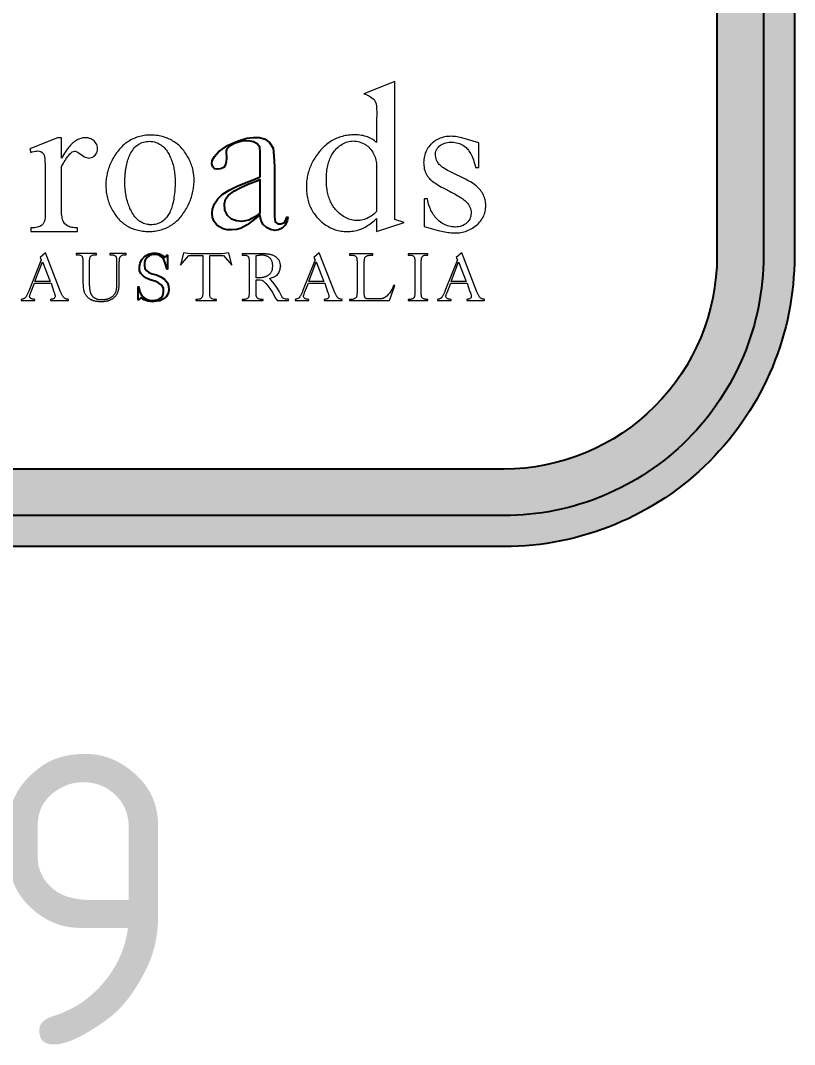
# Model space of a CAD drawing. Extents: x 141 to 267, y 171 to 241.
# Drawn here: x 220.87 to 247.52, y 170.67 to 205.91 of the extents above; entities that cross this region are included whole.
import ezdxf

# ---------------------------------------------------------------- set-up
doc = ezdxf.new("R2010")
doc.units = 0
for name, color, linetype in [('L25', 1, 'CONTINUOUS'), ('L35', 3, 'CONTINUOUS'), ('YELLOW', 50, 'CONTINUOUS')]:
    doc.layers.add(name, color=color, linetype=linetype)
doc.styles.add('ISO', font='iso3098b')

msp = doc.modelspace()

# ---------------------------------------------------------------- hatches: boundary and pattern name
at = {"layer": 'L25'}
h = msp.add_hatch(color=256, dxfattribs=at)
edge = h.paths.add_edge_path(flags=16)
edge.add_line((143.52, 197.808), (143.52, 231.142))
edge.add_arc((150.853, 231.142), 7.333, 90, 180, ccw=False)
edge.add_line((150.853, 238.475), (237.52, 238.475))
edge.add_arc((237.52, 231.142), 7.333, 0, 90, ccw=False)
edge.add_line((244.853, 231.142), (244.853, 197.808))
edge.add_arc((237.52, 197.808), 7.333, -90, 0, ccw=False)
edge.add_line((237.52, 190.475), (150.853, 190.475))
edge.add_arc((150.853, 197.808), 7.333, 180, 270, ccw=False)
edge = h.paths.add_edge_path()
edge.add_line((141.92, 197.808), (141.92, 231.142))
edge.add_arc((150.853, 231.142), 8.933, 90, 180, ccw=False)
edge.add_line((150.853, 240.075), (237.52, 240.075))
edge.add_arc((237.52, 231.142), 8.933, 0, 90, ccw=False)
edge.add_line((246.453, 231.142), (246.453, 197.808))
edge.add_arc((237.52, 197.808), 8.933, -90, 0, ccw=False)
edge.add_line((237.52, 188.875), (150.853, 188.875))
edge.add_arc((150.853, 197.808), 8.933, 180, 270, ccw=False)
at = {"layer": 'YELLOW'}
h = msp.add_hatch(color=256, dxfattribs=at)
edge = h.paths.add_edge_path()
edge.add_line((140.853, 197.808), (140.853, 231.142))
edge.add_arc((150.853, 231.142), 10, 90, 180, ccw=False)
edge.add_line((150.853, 241.142), (237.52, 241.142))
edge.add_arc((237.52, 231.142), 10, 0, 90, ccw=False)
edge.add_line((247.52, 231.142), (247.52, 197.808))
edge.add_arc((237.52, 197.808), 10, -90, 0, ccw=False)
edge.add_line((237.52, 187.808), (150.853, 187.808))
edge.add_arc((150.853, 197.808), 10, 180, 270, ccw=False)
edge = h.paths.add_edge_path(flags=16)
edge.add_line((141.92, 197.808), (141.92, 231.142))
edge.add_arc((150.853, 231.142), 8.933, 90, 180, ccw=False)
edge.add_line((150.853, 240.075), (237.52, 240.075))
edge.add_arc((237.52, 231.142), 8.933, 0, 90, ccw=False)
edge.add_line((246.453, 231.142), (246.453, 197.808))
edge.add_arc((237.52, 197.808), 8.933, -90, 0, ccw=False)
edge.add_line((237.52, 188.875), (150.853, 188.875))
edge.add_arc((150.853, 197.808), 8.933, 180, 270, ccw=False)

# ---------------------------------------------------------------- linework, layer by layer
at = {"layer": 'L25'}
for points in [[(141.92, 197.808), (141.92, 231.142, -0.414214), (150.853, 240.075), (237.52, 240.075, -0.414214), (246.453, 231.142), (246.453, 197.808, -0.414214), (237.52, 188.875), (150.853, 188.875, -0.414214)], [(143.52, 197.808), (143.52, 231.142, -0.414214), (150.853, 238.475), (237.52, 238.475, -0.414214), (244.853, 231.142), (244.853, 197.808, -0.414214), (237.52, 190.475), (150.853, 190.475, -0.414214)]]:
    msp.add_lwpolyline(points, format="xyb", close=True, dxfattribs=at)
at = {"layer": 'L25', "lineweight": 0}
for points in [[(232.698, 203.388, -0.102516), (233.052, 203.185), (233.078, 203.148), (233.1, 203.099), (233.118, 203.04), (233.122, 203.019), (233.125, 202.992), (233.129, 202.961), (233.131, 202.925), (233.134, 202.884), (233.136, 202.838), (233.139, 202.787), (233.14, 202.731), (233.142, 202.67), (233.134, 202.516), (233.135, 202.445), (233.135, 202.37), (233.135, 202.29), (233.135, 201.711), (233.129, 201.717), (233.089, 201.75), (233.047, 201.781), (233.004, 201.81), (232.96, 201.836), (232.915, 201.86), (232.867, 201.882), (232.819, 201.902), (232.769, 201.919), (232.718, 201.934), (232.666, 201.946), (232.612, 201.956), (232.556, 201.965), (232.5, 201.97), (232.442, 201.974), (232.382, 201.975), (232.33, 201.974), (232.275, 201.972), (232.22, 201.968), (232.166, 201.962), (232.113, 201.955), (232.061, 201.946), (232.009, 201.935), (231.958, 201.923), (231.908, 201.909), (231.86, 201.893), (231.811, 201.876), (231.764, 201.857), (231.717, 201.836), (231.671, 201.814), (231.626, 201.79), (231.581, 201.764), (231.538, 201.737), (231.495, 201.708), (231.453, 201.678), (231.412, 201.645), (231.372, 201.612), (231.332, 201.576), (231.293, 201.538), (231.255, 201.5), (231.218, 201.459), (231.182, 201.417), (231.162, 201.393), (231.128, 201.35), (231.095, 201.307), (231.064, 201.264), (231.035, 201.22), (231.006, 201.176), (230.979, 201.132), (230.953, 201.088), (230.929, 201.043), (230.906, 200.998), (230.884, 200.952), (230.864, 200.907), (230.844, 200.86), (230.826, 200.814), (230.81, 200.767), (230.795, 200.72), (230.781, 200.673), (230.768, 200.625), (230.757, 200.577), (230.747, 200.528), (230.739, 200.48), (230.732, 200.431), (230.725, 200.382), (230.721, 200.332), (230.718, 200.282), (230.716, 200.232), (230.715, 200.181), (230.716, 200.127), (230.718, 200.072), (230.722, 200.018), (230.727, 199.964), (230.733, 199.912), (230.741, 199.86), (230.75, 199.81), (230.762, 199.76), (230.774, 199.711), (230.788, 199.663), (230.803, 199.615), (230.82, 199.569), (230.839, 199.523), (230.858, 199.479), (230.88, 199.435), (230.902, 199.392), (230.926, 199.35), (230.952, 199.308), (230.979, 199.268), (231.008, 199.229), (231.038, 199.19), (231.069, 199.152), (231.102, 199.115), (231.136, 199.079), (231.168, 199.047), (231.21, 199.008), (231.252, 198.971), (231.295, 198.936), (231.338, 198.903), (231.382, 198.872), (231.427, 198.843), (231.472, 198.817), (231.518, 198.791), (231.565, 198.768), (231.612, 198.747), (231.66, 198.729), (231.709, 198.711), (231.758, 198.696), (231.809, 198.684), (231.859, 198.673), (231.911, 198.664), (231.963, 198.656), (232.015, 198.651), (232.069, 198.649), (232.123, 198.648), (232.161, 198.648), (232.218, 198.651), (232.273, 198.656), (232.329, 198.663), (232.383, 198.672), (232.436, 198.684), (232.489, 198.698), (232.541, 198.714), (232.592, 198.733), (232.642, 198.754), (232.651, 198.757), (232.694, 198.777), (232.737, 198.799), (232.78, 198.823), (232.824, 198.85), (232.868, 198.879), (232.912, 198.909), (232.956, 198.942), (233.001, 198.977), (233.045, 199.015), (233.09, 199.054), (233.135, 199.096), (233.135, 198.648), (234.085, 198.954), (233.756, 199.066), (233.756, 203.808)], [(233.759, 196.793), (233.714, 196.793, -0.210234), (233.358, 196.345), (233.346, 196.343), (233.327, 196.34), (233.306, 196.337), (233.283, 196.335), (233.259, 196.333), (233.233, 196.331), (233.205, 196.33), (233.176, 196.329), (233.145, 196.328), (233.113, 196.328), (232.984, 196.328), (232.956, 196.328), (232.921, 196.329), (232.89, 196.329), (232.863, 196.33), (232.839, 196.332), (232.818, 196.333), (232.802, 196.335), (232.789, 196.338), (232.779, 196.34), (232.763, 196.348), (232.745, 196.361), (232.731, 196.377), (232.728, 196.383), (232.723, 196.397), (232.718, 196.414), (232.715, 196.434), (232.712, 196.458), (232.711, 196.484), (232.71, 196.513), (232.71, 197.569), (232.71, 197.59), (232.711, 197.62), (232.712, 197.648), (232.714, 197.672), (232.716, 197.694), (232.719, 197.712), (232.723, 197.728), (232.727, 197.741), (232.731, 197.751), (232.737, 197.761), (232.75, 197.776), (232.767, 197.79), (232.786, 197.803), (232.81, 197.814), (232.817, 197.818), (232.833, 197.823), (232.851, 197.827), (232.871, 197.831), (232.894, 197.834), (232.919, 197.836), (232.946, 197.838), (232.975, 197.838), (233.007, 197.838), (233.007, 197.882), (232.204, 197.882), (232.204, 197.838), (232.271, 197.838), (232.279, 197.838), (232.305, 197.837), (232.329, 197.833), (232.352, 197.828), (232.372, 197.82), (232.391, 197.811), (232.408, 197.799), (232.422, 197.786), (232.424, 197.784), (232.432, 197.774), (232.438, 197.761), (232.444, 197.745), (232.448, 197.727), (232.452, 197.706), (232.455, 197.683), (232.457, 197.657), (232.459, 197.628), (232.459, 197.597), (232.459, 196.556), (232.459, 196.541), (232.458, 196.511), (232.457, 196.484), (232.454, 196.46), (232.451, 196.438), (232.448, 196.419), (232.443, 196.403), (232.438, 196.39), (232.432, 196.38), (232.43, 196.377), (232.417, 196.362), (232.401, 196.349), (232.385, 196.338), (232.366, 196.329), (232.345, 196.322), (232.322, 196.317), (232.297, 196.314), (232.271, 196.313), (232.204, 196.313), (232.204, 196.269), (233.577, 196.269)]]:
    msp.add_lwpolyline(points, format="xyb", close=True, dxfattribs=at)
for points in [[(224.715, 201.82), (224.672, 201.798), (224.629, 201.773), (224.587, 201.748), (224.545, 201.72), (224.505, 201.691), (224.465, 201.66), (224.427, 201.627), (224.389, 201.593), (224.352, 201.556), (224.316, 201.519), (224.28, 201.479), (224.246, 201.438), (224.213, 201.395), (224.18, 201.35), (224.148, 201.304), (224.117, 201.256), (224.114, 201.251), (224.085, 201.203), (224.057, 201.156), (224.032, 201.108), (224.007, 201.06), (223.984, 201.012), (223.962, 200.963), (223.942, 200.915), (223.923, 200.866), (223.906, 200.817), (223.89, 200.768), (223.876, 200.719), (223.863, 200.67), (223.852, 200.62), (223.842, 200.571), (223.833, 200.521), (223.826, 200.471), (223.821, 200.421), (223.82, 200.417), (223.816, 200.364), (223.813, 200.311), (223.812, 200.258), (223.812, 200.206), (223.814, 200.154), (223.818, 200.103), (223.822, 200.052), (223.828, 200), (223.836, 199.95), (223.845, 199.9), (223.856, 199.85), (223.868, 199.801), (223.881, 199.751), (223.896, 199.702), (223.913, 199.654), (223.931, 199.606), (223.95, 199.558), (223.972, 199.511), (223.994, 199.464), (224.018, 199.417), (224.044, 199.37), (224.07, 199.324), (224.093, 199.288), (224.123, 199.243), (224.153, 199.2), (224.184, 199.159), (224.217, 199.119), (224.25, 199.081), (224.285, 199.044), (224.321, 199.009), (224.357, 198.976), (224.395, 198.944), (224.434, 198.914), (224.473, 198.886), (224.514, 198.859), (224.556, 198.833), (224.599, 198.81), (224.642, 198.788), (224.687, 198.767), (224.733, 198.748), (224.78, 198.731), (224.828, 198.715), (224.877, 198.701), (224.927, 198.689), (224.978, 198.678), (225.03, 198.669), (225.083, 198.661), (225.138, 198.655), (225.19, 198.651), (225.243, 198.648), (225.296, 198.648), (225.349, 198.649), (225.401, 198.651), (225.453, 198.656), (225.504, 198.662), (225.555, 198.67), (225.606, 198.68), (225.655, 198.692), (225.705, 198.705), (225.754, 198.72), (225.802, 198.737), (225.851, 198.756), (225.898, 198.776), (225.945, 198.798), (225.975, 198.813), (226.018, 198.838), (226.061, 198.863), (226.102, 198.89), (226.143, 198.919), (226.183, 198.95), (226.222, 198.982), (226.26, 199.016), (226.297, 199.051), (226.333, 199.088), (226.368, 199.127), (226.402, 199.167), (226.435, 199.209), (226.467, 199.253), (226.499, 199.298), (226.529, 199.345), (226.559, 199.393), (226.583, 199.436), (226.61, 199.484), (226.635, 199.533), (226.659, 199.582), (226.682, 199.631), (226.703, 199.68), (226.722, 199.729), (226.741, 199.778), (226.757, 199.827), (226.773, 199.876), (226.787, 199.926), (226.799, 199.975), (226.81, 200.024), (226.82, 200.074), (226.828, 200.123), (226.835, 200.173), (226.841, 200.223), (226.841, 200.229), (226.846, 200.283), (226.848, 200.336), (226.849, 200.389), (226.848, 200.441), (226.847, 200.493), (226.843, 200.545), (226.838, 200.596), (226.831, 200.647), (226.823, 200.697), (226.814, 200.747), (226.802, 200.797), (226.79, 200.845), (226.775, 200.894), (226.759, 200.942), (226.742, 200.99), (226.723, 201.038), (226.702, 201.085), (226.68, 201.131), (226.657, 201.178), (226.632, 201.223), (226.605, 201.269), (226.577, 201.314), (226.555, 201.346), (226.524, 201.389), (226.493, 201.431), (226.46, 201.471), (226.426, 201.51), (226.392, 201.546), (226.356, 201.582), (226.32, 201.616), (226.282, 201.648), (226.243, 201.679), (226.204, 201.708), (226.163, 201.736), (226.122, 201.762), (226.079, 201.786), (226.035, 201.809), (225.991, 201.831), (225.945, 201.851), (225.899, 201.869), (225.851, 201.886), (225.802, 201.901), (225.753, 201.915), (225.703, 201.927), (225.651, 201.938), (225.598, 201.947), (225.545, 201.954), (225.49, 201.961), (225.445, 201.964), (225.393, 201.967), (225.341, 201.967), (225.289, 201.966), (225.238, 201.963), (225.187, 201.958), (225.136, 201.951), (225.085, 201.942), (225.035, 201.932), (224.984, 201.919), (224.934, 201.905), (224.884, 201.889), (224.834, 201.871), (224.785, 201.851), (224.735, 201.83)], [(235.853, 198.802), (235.832, 198.802), (235.778, 198.805), (235.726, 198.811), (235.674, 198.82), (235.623, 198.832), (235.573, 198.848), (235.524, 198.866), (235.476, 198.888), (235.428, 198.913), (235.382, 198.941), (235.336, 198.973), (235.291, 199.007), (235.247, 199.045), (235.24, 199.051), (235.206, 199.084), (235.173, 199.12), (235.141, 199.157), (235.111, 199.197), (235.083, 199.238), (235.056, 199.282), (235.03, 199.328), (235.006, 199.375), (234.984, 199.425), (234.963, 199.477), (234.943, 199.531), (234.925, 199.587), (234.909, 199.645), (234.894, 199.705), (234.881, 199.767), (234.768, 199.767), (234.768, 198.817), (235.257, 198.684), (235.316, 198.67), (235.374, 198.656), (235.431, 198.644), (235.486, 198.634), (235.541, 198.625), (235.595, 198.617), (235.647, 198.611), (235.698, 198.606), (235.749, 198.602), (235.798, 198.601), (235.846, 198.6), (235.876, 198.6), (235.93, 198.603), (235.984, 198.608), (236.037, 198.616), (236.089, 198.626), (236.14, 198.638), (236.191, 198.653), (236.241, 198.671), (236.29, 198.691), (236.339, 198.713), (236.387, 198.739), (236.434, 198.766), (236.48, 198.796), (236.526, 198.828), (236.571, 198.863), (236.603, 198.891), (236.643, 198.927), (236.68, 198.966), (236.714, 199.007), (236.745, 199.048), (236.773, 199.092), (236.798, 199.137), (236.82, 199.183), (236.839, 199.231), (236.856, 199.281), (236.869, 199.332), (236.879, 199.384), (236.887, 199.439), (236.891, 199.494), (236.893, 199.551), (236.892, 199.593), (236.888, 199.641), (236.882, 199.688), (236.873, 199.733), (236.861, 199.778), (236.847, 199.822), (236.83, 199.865), (236.81, 199.908), (236.788, 199.949), (236.763, 199.99), (236.736, 200.03), (236.706, 200.069), (236.673, 200.107), (236.637, 200.145), (236.599, 200.182), (236.558, 200.217), (236.515, 200.252), (236.469, 200.287), (236.42, 200.32), (236.368, 200.352), (236.314, 200.384), (236.257, 200.415), (236.198, 200.445), (235.698, 200.688), (235.655, 200.709), (235.593, 200.741), (235.536, 200.773), (235.484, 200.805), (235.436, 200.836), (235.393, 200.867), (235.354, 200.897), (235.321, 200.927), (235.292, 200.956), (235.267, 200.986), (235.251, 201.008), (235.222, 201.053), (235.199, 201.1), (235.181, 201.15), (235.168, 201.202), (235.16, 201.257), (235.158, 201.315), (235.158, 201.32), (235.163, 201.37), (235.175, 201.418), (235.196, 201.464), (235.224, 201.509), (235.261, 201.553), (235.305, 201.595), (235.333, 201.617), (235.375, 201.645), (235.42, 201.668), (235.468, 201.688), (235.519, 201.703), (235.574, 201.713), (235.631, 201.72), (235.692, 201.722), (235.718, 201.722), (235.777, 201.718), (235.833, 201.712), (235.887, 201.702), (235.94, 201.689), (235.99, 201.673), (236.039, 201.653), (236.085, 201.629), (236.129, 201.603), (236.172, 201.573), (236.212, 201.54), (236.216, 201.536), (236.244, 201.509), (236.271, 201.478), (236.298, 201.444), (236.324, 201.406), (236.349, 201.365), (236.374, 201.322), (236.397, 201.275), (236.421, 201.224), (236.443, 201.171), (236.465, 201.114), (236.485, 201.054), (236.505, 200.991), (236.525, 200.925), (236.544, 200.856), (236.657, 200.856), (236.657, 201.705), (236.073, 201.868), (236.013, 201.883), (235.957, 201.895), (235.902, 201.905), (235.849, 201.914), (235.799, 201.919), (235.751, 201.923), (235.705, 201.924), (235.647, 201.923), (235.589, 201.918), (235.533, 201.912), (235.478, 201.903), (235.425, 201.891), (235.374, 201.876), (235.324, 201.859), (235.276, 201.839), (235.23, 201.816), (235.185, 201.791), (235.141, 201.763), (235.1, 201.732), (235.06, 201.699), (235.021, 201.664), (235.005, 201.648), (234.968, 201.608), (234.934, 201.566), (234.903, 201.523), (234.875, 201.479), (234.849, 201.433), (234.827, 201.386), (234.808, 201.337), (234.791, 201.288), (234.778, 201.236), (234.768, 201.184), (234.76, 201.129), (234.756, 201.073), (234.754, 201.017), (234.755, 200.973), (234.759, 200.914), (234.766, 200.858), (234.777, 200.804), (234.791, 200.752), (234.807, 200.701), (234.828, 200.654), (234.851, 200.608), (234.878, 200.565), (234.908, 200.524), (234.919, 200.51), (234.943, 200.482), (234.971, 200.454), (235.002, 200.425), (235.036, 200.396), (235.074, 200.366), (235.115, 200.336), (235.159, 200.306), (235.206, 200.275), (235.257, 200.243), (235.31, 200.211), (235.368, 200.179), (235.428, 200.146), (235.492, 200.112), (235.558, 200.079), (235.573, 200.071), (235.64, 200.037), (235.705, 200.004), (235.766, 199.972), (235.823, 199.94), (235.878, 199.91), (235.929, 199.88), (235.977, 199.85), (236.022, 199.822), (236.063, 199.795), (236.102, 199.769), (236.137, 199.743), (236.168, 199.718), (236.197, 199.694), (236.222, 199.671), (236.231, 199.662), (236.268, 199.621), (236.299, 199.579), (236.326, 199.534), (236.348, 199.486), (236.364, 199.436), (236.377, 199.385), (236.384, 199.331), (236.387, 199.274), (236.383, 199.221), (236.374, 199.168), (236.36, 199.118), (236.339, 199.071), (236.311, 199.025), (236.278, 198.983), (236.239, 198.942), (236.207, 198.914), (236.164, 198.884), (236.119, 198.859), (236.072, 198.838), (236.021, 198.823), (235.968, 198.811), (235.911, 198.804)], [(221.195, 201.492), (221.229, 201.369), (221.276, 201.385), (221.327, 201.401), (221.377, 201.412), (221.424, 201.418), (221.469, 201.42), (221.481, 201.42), (221.532, 201.413), (221.578, 201.398), (221.619, 201.372), (221.635, 201.358), (221.663, 201.322), (221.685, 201.276), (221.701, 201.222), (221.704, 201.206), (221.707, 201.182), (221.709, 201.153), (221.712, 201.118), (221.714, 201.078), (221.716, 201.033), (221.717, 200.983), (221.719, 200.927), (221.72, 200.866), (221.721, 200.8), (221.721, 200.727), (221.722, 200.65), (221.722, 200.568), (221.722, 199.353), (221.722, 199.308), (221.721, 199.235), (221.719, 199.172), (221.717, 199.119), (221.714, 199.076), (221.709, 199.043), (221.705, 199.021), (221.699, 199.002), (221.679, 198.953), (221.653, 198.91), (221.622, 198.875), (221.585, 198.846), (221.574, 198.839), (221.538, 198.821), (221.498, 198.806), (221.454, 198.793), (221.404, 198.783), (221.35, 198.776), (221.292, 198.772), (221.229, 198.771), (221.229, 198.648), (222.834, 198.648), (222.834, 198.771), (222.795, 198.771), (222.736, 198.775), (222.681, 198.781), (222.631, 198.789), (222.586, 198.801), (222.545, 198.815), (222.509, 198.832), (222.486, 198.845), (222.442, 198.876), (222.405, 198.91), (222.375, 198.946), (222.351, 198.986), (222.337, 199.02), (222.323, 199.06), (222.312, 199.103), (222.303, 199.15), (222.296, 199.202), (222.29, 199.257), (222.287, 199.317), (222.286, 199.38), (222.286, 200.883), (222.29, 200.89), (222.319, 200.946), (222.349, 200.999), (222.378, 201.05), (222.407, 201.097), (222.435, 201.141), (222.464, 201.182), (222.492, 201.221), (222.521, 201.256), (222.549, 201.289), (222.577, 201.318), (222.604, 201.345), (222.609, 201.349), (222.654, 201.385), (222.697, 201.406), (222.738, 201.414), (222.74, 201.414), (222.772, 201.408), (222.81, 201.394), (222.854, 201.371), (222.904, 201.338), (222.96, 201.297), (223.007, 201.261), (223.055, 201.231), (223.1, 201.208), (223.144, 201.191), (223.186, 201.181), (223.227, 201.177), (223.268, 201.18), (223.315, 201.19), (223.359, 201.209), (223.401, 201.235), (223.439, 201.27), (223.44, 201.27), (223.472, 201.309), (223.497, 201.351), (223.514, 201.396), (223.525, 201.444), (223.528, 201.496), (223.528, 201.501), (223.524, 201.549), (223.514, 201.596), (223.496, 201.64), (223.472, 201.683), (223.442, 201.724), (223.405, 201.763), (223.375, 201.788), (223.335, 201.815), (223.292, 201.837), (223.247, 201.854), (223.199, 201.866), (223.148, 201.873), (223.094, 201.876), (223.094, 201.876), (223.058, 201.874), (223.022, 201.87), (222.986, 201.864), (222.95, 201.854), (222.915, 201.842), (222.879, 201.828), (222.844, 201.81), (222.808, 201.79), (222.773, 201.768), (222.738, 201.742), (222.703, 201.714), (222.667, 201.684), (222.632, 201.65), (222.597, 201.614), (222.562, 201.576), (222.528, 201.534), (222.493, 201.49), (222.458, 201.444), (222.424, 201.394), (222.389, 201.342), (222.355, 201.288), (222.321, 201.23), (222.286, 201.17), (222.286, 201.876), (222.143, 201.876)], [(225.307, 198.883), (225.294, 198.885), (225.247, 198.891), (225.201, 198.901), (225.156, 198.913), (225.112, 198.929), (225.07, 198.947), (225.029, 198.968), (224.99, 198.992), (224.952, 199.019), (224.915, 199.049), (224.879, 199.082), (224.845, 199.117), (224.812, 199.155), (224.781, 199.196), (224.75, 199.24), (224.721, 199.287), (224.694, 199.337), (224.667, 199.39), (224.642, 199.445), (224.633, 199.466), (224.615, 199.511), (224.598, 199.557), (224.582, 199.602), (224.567, 199.649), (224.553, 199.697), (224.54, 199.744), (224.528, 199.793), (224.517, 199.842), (224.508, 199.891), (224.499, 199.941), (224.491, 199.992), (224.485, 200.043), (224.479, 200.095), (224.475, 200.148), (224.471, 200.201), (224.469, 200.254), (224.468, 200.309), (224.467, 200.364), (224.468, 200.419), (224.47, 200.475), (224.473, 200.532), (224.477, 200.589), (224.482, 200.647), (224.485, 200.679), (224.492, 200.74), (224.5, 200.798), (224.509, 200.855), (224.52, 200.911), (224.531, 200.964), (224.543, 201.016), (224.557, 201.066), (224.571, 201.114), (224.587, 201.161), (224.604, 201.205), (224.621, 201.248), (224.64, 201.289), (224.66, 201.328), (224.674, 201.353), (224.704, 201.404), (224.736, 201.451), (224.769, 201.495), (224.803, 201.534), (224.838, 201.571), (224.875, 201.603), (224.913, 201.632), (224.952, 201.657), (224.992, 201.678), (225.01, 201.686), (225.062, 201.707), (225.113, 201.723), (225.164, 201.736), (225.214, 201.746), (225.264, 201.751), (225.314, 201.752), (225.363, 201.749), (225.382, 201.747), (225.433, 201.74), (225.482, 201.729), (225.53, 201.715), (225.576, 201.699), (225.62, 201.679), (225.663, 201.656), (225.704, 201.63), (225.744, 201.601), (225.782, 201.569), (225.819, 201.534), (225.854, 201.496), (225.887, 201.455), (225.919, 201.41), (225.949, 201.363), (225.966, 201.335), (225.988, 201.295), (226.009, 201.255), (226.028, 201.214), (226.047, 201.172), (226.065, 201.129), (226.081, 201.085), (226.097, 201.041), (226.111, 200.995), (226.124, 200.948), (226.136, 200.901), (226.148, 200.853), (226.158, 200.804), (226.166, 200.754), (226.174, 200.703), (226.181, 200.651), (226.186, 200.598), (226.191, 200.544), (226.194, 200.49), (226.196, 200.434), (226.198, 200.378), (226.198, 200.32), (226.197, 200.262), (226.195, 200.203), (226.192, 200.143), (226.188, 200.082), (226.182, 200.02), (226.175, 199.955), (226.167, 199.889), (226.158, 199.824), (226.148, 199.762), (226.137, 199.702), (226.125, 199.644), (226.112, 199.589), (226.098, 199.536), (226.083, 199.485), (226.067, 199.437), (226.05, 199.39), (226.032, 199.347), (226.013, 199.305), (225.993, 199.266), (225.972, 199.229), (225.95, 199.194), (225.927, 199.162), (225.903, 199.131), (225.878, 199.104), (225.86, 199.085), (225.82, 199.048), (225.78, 199.015), (225.737, 198.986), (225.694, 198.959), (225.65, 198.937), (225.604, 198.919), (225.558, 198.903), (225.51, 198.892), (225.461, 198.885), (225.411, 198.88), (225.36, 198.88)], [(232.648, 201.693), (232.702, 201.667), (232.747, 201.641), (232.79, 201.612), (232.83, 201.579), (232.869, 201.545), (232.905, 201.507), (232.939, 201.466), (232.97, 201.423), (233, 201.376), (233.019, 201.341), (233.042, 201.296), (233.062, 201.25), (233.08, 201.203), (233.096, 201.155), (233.109, 201.106), (233.12, 201.055), (233.129, 201.004), (233.135, 200.951), (233.135, 199.336), (233.131, 199.332), (233.085, 199.29), (233.04, 199.25), (232.994, 199.214), (232.947, 199.181), (232.901, 199.151), (232.854, 199.125), (232.808, 199.101), (232.76, 199.081), (232.713, 199.063), (232.665, 199.049), (232.617, 199.038), (232.569, 199.031), (232.521, 199.026), (232.473, 199.024), (232.468, 199.024), (232.418, 199.026), (232.369, 199.03), (232.319, 199.038), (232.271, 199.048), (232.223, 199.061), (232.176, 199.077), (232.129, 199.096), (232.083, 199.118), (232.038, 199.142), (231.993, 199.17), (231.948, 199.2), (231.904, 199.233), (231.861, 199.269), (231.819, 199.308), (231.777, 199.349), (231.735, 199.394), (231.722, 199.409), (231.694, 199.443), (231.667, 199.477), (231.641, 199.514), (231.617, 199.552), (231.594, 199.591), (231.572, 199.631), (231.551, 199.673), (231.533, 199.716), (231.515, 199.76), (231.498, 199.805), (231.483, 199.852), (231.469, 199.9), (231.457, 199.949), (231.446, 200), (231.436, 200.052), (231.427, 200.105), (231.42, 200.16), (231.414, 200.216), (231.41, 200.273), (231.406, 200.331), (231.405, 200.391), (231.404, 200.452), (231.404, 200.467), (231.405, 200.528), (231.407, 200.587), (231.411, 200.645), (231.416, 200.701), (231.423, 200.757), (231.431, 200.811), (231.44, 200.863), (231.451, 200.914), (231.463, 200.964), (231.477, 201.013), (231.491, 201.06), (231.508, 201.106), (231.525, 201.15), (231.544, 201.194), (231.565, 201.236), (231.586, 201.276), (231.61, 201.316), (231.634, 201.354), (231.66, 201.39), (231.687, 201.426), (231.716, 201.46), (231.746, 201.492), (231.77, 201.516), (231.813, 201.556), (231.856, 201.592), (231.9, 201.624), (231.945, 201.653), (231.991, 201.679), (232.038, 201.701), (232.085, 201.72), (232.134, 201.735), (232.183, 201.747), (232.234, 201.756), (232.285, 201.761), (232.337, 201.763), (232.385, 201.761), (232.437, 201.755), (232.489, 201.746), (232.542, 201.732), (232.595, 201.714)], [(221.545, 197.753), (221.588, 197.676), (221.157, 196.592), (221.149, 196.574), (221.138, 196.548), (221.127, 196.523), (221.117, 196.5), (221.106, 196.479), (221.095, 196.459), (221.085, 196.44), (221.075, 196.423), (221.065, 196.407), (221.055, 196.393), (221.045, 196.381), (221.036, 196.369), (221.026, 196.36), (221.02, 196.354), (221.008, 196.346), (220.993, 196.339), (220.974, 196.332), (220.952, 196.325), (220.928, 196.319), (220.899, 196.313), (220.899, 196.269), (221.37, 196.269), (221.37, 196.313), (221.357, 196.314), (221.329, 196.317), (221.304, 196.321), (221.282, 196.325), (221.263, 196.33), (221.247, 196.336), (221.234, 196.343), (221.223, 196.35), (221.212, 196.361), (221.199, 196.377), (221.191, 196.395), (221.188, 196.414), (221.189, 196.427), (221.192, 196.443), (221.196, 196.462), (221.201, 196.482), (221.208, 196.504), (221.217, 196.528), (221.228, 196.555), (221.356, 196.873), (221.925, 196.873), (222.019, 196.577), (222.02, 196.574), (222.031, 196.547), (222.04, 196.523), (222.048, 196.5), (222.054, 196.478), (222.059, 196.459), (222.062, 196.441), (222.065, 196.426), (222.065, 196.412), (222.064, 196.397), (222.058, 196.378), (222.048, 196.361), (222.033, 196.345), (222.028, 196.342), (222.015, 196.334), (221.999, 196.328), (221.98, 196.322), (221.958, 196.318), (221.934, 196.315), (221.906, 196.313), (221.906, 196.269), (222.523, 196.269), (222.523, 196.313), (222.502, 196.315), (222.48, 196.318), (222.459, 196.323), (222.439, 196.329), (222.421, 196.337), (222.404, 196.346), (222.388, 196.356), (222.374, 196.368), (222.37, 196.372), (222.36, 196.382), (222.35, 196.394), (222.34, 196.408), (222.33, 196.423), (222.32, 196.44), (222.309, 196.458), (222.299, 196.479), (222.288, 196.501), (222.277, 196.525), (222.266, 196.55), (222.254, 196.577), (221.732, 197.919)], [(223.67, 196.294), (223.648, 196.295), (223.627, 196.296), (223.606, 196.298), (223.585, 196.3), (223.566, 196.303), (223.547, 196.308), (223.528, 196.312), (223.511, 196.318), (223.494, 196.324), (223.477, 196.331), (223.462, 196.339), (223.445, 196.348), (223.427, 196.358), (223.41, 196.37), (223.394, 196.382), (223.38, 196.394), (223.366, 196.407), (223.353, 196.421), (223.341, 196.435), (223.331, 196.45), (223.329, 196.454), (223.32, 196.467), (223.312, 196.483), (223.305, 196.499), (223.298, 196.516), (223.292, 196.534), (223.286, 196.553), (223.281, 196.573), (223.277, 196.594), (223.273, 196.616), (223.269, 196.639), (223.266, 196.66), (223.263, 196.682), (223.261, 196.703), (223.258, 196.723), (223.256, 196.744), (223.255, 196.763), (223.254, 196.783), (223.252, 196.801), (223.252, 196.819), (223.251, 196.837), (223.251, 196.855), (223.251, 197.607), (223.251, 197.618), (223.252, 197.645), (223.253, 197.67), (223.255, 197.693), (223.258, 197.713), (223.261, 197.732), (223.265, 197.748), (223.269, 197.763), (223.275, 197.775), (223.281, 197.785), (223.287, 197.793), (223.299, 197.806), (223.312, 197.817), (223.326, 197.827), (223.343, 197.834), (223.361, 197.84), (223.38, 197.845), (223.401, 197.847), (223.424, 197.848), (223.485, 197.848), (223.485, 197.892), (222.789, 197.892), (222.789, 197.848), (222.849, 197.848), (222.863, 197.848), (222.885, 197.846), (222.906, 197.843), (222.924, 197.838), (222.942, 197.831), (222.957, 197.823), (222.971, 197.813), (222.982, 197.802), (222.986, 197.798), (222.993, 197.787), (222.999, 197.774), (223.005, 197.76), (223.009, 197.744), (223.013, 197.726), (223.017, 197.706), (223.019, 197.684), (223.021, 197.66), (223.022, 197.634), (223.023, 197.607), (223.023, 196.976), (223.023, 196.966), (223.023, 196.938), (223.023, 196.911), (223.024, 196.885), (223.025, 196.86), (223.026, 196.836), (223.026, 196.812), (223.028, 196.79), (223.029, 196.768), (223.031, 196.747), (223.033, 196.728), (223.035, 196.709), (223.037, 196.691), (223.039, 196.674), (223.042, 196.657), (223.044, 196.642), (223.047, 196.628), (223.05, 196.614), (223.054, 196.601), (223.057, 196.59), (223.061, 196.579), (223.064, 196.571), (223.071, 196.553), (223.079, 196.535), (223.088, 196.517), (223.097, 196.5), (223.107, 196.484), (223.118, 196.468), (223.129, 196.452), (223.14, 196.437), (223.153, 196.422), (223.165, 196.408), (223.179, 196.394), (223.193, 196.381), (223.207, 196.368), (223.223, 196.356), (223.238, 196.344), (223.255, 196.333), (223.26, 196.329), (223.273, 196.321), (223.287, 196.313), (223.301, 196.306), (223.316, 196.299), (223.332, 196.292), (223.348, 196.286), (223.365, 196.28), (223.382, 196.275), (223.399, 196.27), (223.418, 196.265), (223.437, 196.261), (223.456, 196.257), (223.476, 196.254), (223.496, 196.251), (223.517, 196.248), (223.539, 196.246), (223.561, 196.244), (223.584, 196.243), (223.607, 196.242), (223.631, 196.241), (223.655, 196.241), (223.67, 196.241), (223.694, 196.242), (223.716, 196.243), (223.738, 196.244), (223.76, 196.246), (223.781, 196.248), (223.801, 196.251), (223.821, 196.254), (223.841, 196.258), (223.86, 196.262), (223.879, 196.267), (223.897, 196.272), (223.915, 196.277), (223.932, 196.283), (223.949, 196.29), (223.965, 196.296), (223.981, 196.304), (223.996, 196.311), (224.011, 196.32), (224.026, 196.328), (224.04, 196.337), (224.05, 196.344), (224.067, 196.357), (224.083, 196.37), (224.099, 196.383), (224.114, 196.397), (224.128, 196.41), (224.142, 196.425), (224.154, 196.439), (224.166, 196.454), (224.177, 196.469), (224.188, 196.485), (224.198, 196.5), (224.206, 196.517), (224.215, 196.533), (224.222, 196.55), (224.229, 196.567), (224.23, 196.572), (224.235, 196.586), (224.24, 196.601), (224.244, 196.616), (224.248, 196.632), (224.251, 196.649), (224.255, 196.666), (224.258, 196.684), (224.261, 196.702), (224.264, 196.721), (224.266, 196.741), (224.268, 196.761), (224.27, 196.782), (224.272, 196.803), (224.273, 196.825), (224.274, 196.847), (224.275, 196.87), (224.276, 196.894), (224.276, 196.918), (224.276, 196.943), (224.276, 197.597), (224.277, 197.625), (224.277, 197.651), (224.279, 197.675), (224.281, 197.697), (224.284, 197.716), (224.287, 197.733), (224.291, 197.747), (224.296, 197.759), (224.301, 197.768), (224.304, 197.772), (224.315, 197.788), (224.328, 197.802), (224.342, 197.814), (224.357, 197.825), (224.373, 197.833), (224.39, 197.84), (224.408, 197.845), (224.427, 197.847), (224.447, 197.848), (224.508, 197.848), (224.508, 197.892), (223.951, 197.892), (223.951, 197.848), (224.012, 197.848), (224.033, 197.847), (224.054, 197.845), (224.073, 197.841), (224.092, 197.835), (224.108, 197.828), (224.124, 197.819), (224.137, 197.808), (224.15, 197.796), (224.15, 197.796), (224.156, 197.787), (224.162, 197.776), (224.167, 197.762), (224.171, 197.747), (224.175, 197.729), (224.178, 197.709), (224.18, 197.687), (224.182, 197.662), (224.183, 197.636), (224.183, 197.607), (224.183, 196.905), (224.183, 196.884), (224.183, 196.857), (224.182, 196.832), (224.181, 196.807), (224.18, 196.784), (224.179, 196.761), (224.177, 196.739), (224.175, 196.718), (224.173, 196.697), (224.171, 196.678), (224.168, 196.659), (224.165, 196.641), (224.162, 196.625), (224.159, 196.608), (224.155, 196.593), (224.151, 196.579), (224.147, 196.565), (224.143, 196.552), (224.138, 196.541), (224.131, 196.525), (224.122, 196.509), (224.113, 196.493), (224.102, 196.478), (224.091, 196.464), (224.079, 196.45), (224.066, 196.436), (224.051, 196.423), (224.036, 196.41), (224.02, 196.398), (224.003, 196.386), (223.986, 196.374), (223.967, 196.363), (223.966, 196.363), (223.949, 196.354), (223.932, 196.346), (223.914, 196.338), (223.897, 196.331), (223.879, 196.325), (223.861, 196.319), (223.842, 196.314), (223.823, 196.309), (223.79, 196.305), (223.771, 196.302), (223.751, 196.299), (223.731, 196.297), (223.711, 196.296), (223.691, 196.295)], [(226.717, 197.882), (226.487, 197.917), (226.383, 197.493), (226.667, 197.824), (227.148, 197.824), (227.148, 196.549), (227.148, 196.536), (227.147, 196.49), (227.143, 196.45), (227.138, 196.418), (227.13, 196.393), (227.121, 196.375), (227.101, 196.353), (227.075, 196.335), (227.045, 196.323), (227.009, 196.315), (226.969, 196.313), (226.909, 196.313), (226.909, 196.269), (227.627, 196.269), (227.627, 196.313), (227.568, 196.313), (227.544, 196.314), (227.506, 196.319), (227.473, 196.329), (227.445, 196.344), (227.422, 196.363), (227.414, 196.373), (227.405, 196.395), (227.397, 196.423), (227.392, 196.458), (227.389, 196.5), (227.388, 196.549), (227.388, 197.824), (227.868, 197.824), (228.152, 197.493), (228.048, 197.917), (227.818, 197.882)], [(229.819, 197.402), (229.822, 197.422), (229.824, 197.444), (229.825, 197.467), (229.824, 197.486), (229.822, 197.509), (229.819, 197.531), (229.815, 197.553), (229.81, 197.574), (229.803, 197.595), (229.795, 197.615), (229.786, 197.635), (229.775, 197.654), (229.763, 197.672), (229.75, 197.69), (229.736, 197.707), (229.73, 197.714), (229.714, 197.731), (229.697, 197.746), (229.679, 197.761), (229.661, 197.775), (229.642, 197.788), (229.623, 197.8), (229.604, 197.811), (229.583, 197.821), (229.562, 197.83), (229.541, 197.838), (229.519, 197.845), (229.517, 197.846), (229.502, 197.85), (229.485, 197.854), (229.467, 197.857), (229.449, 197.861), (229.429, 197.864), (229.409, 197.867), (229.388, 197.87), (229.365, 197.872), (229.342, 197.874), (229.317, 197.876), (229.292, 197.878), (229.266, 197.879), (229.239, 197.88), (229.211, 197.881), (229.182, 197.882), (229.151, 197.882), (229.12, 197.882), (228.504, 197.882), (228.504, 197.838), (228.567, 197.838), (228.593, 197.837), (228.618, 197.834), (228.641, 197.829), (228.661, 197.821), (228.68, 197.812), (228.697, 197.8), (228.712, 197.786), (228.718, 197.778), (228.725, 197.765), (228.731, 197.75), (228.736, 197.732), (228.74, 197.711), (228.743, 197.687), (228.745, 197.66), (228.746, 197.63), (228.747, 197.597), (228.747, 196.555), (228.747, 196.553), (228.746, 196.52), (228.745, 196.491), (228.743, 196.465), (228.74, 196.441), (228.737, 196.421), (228.732, 196.404), (228.727, 196.39), (228.721, 196.38), (228.711, 196.367), (228.696, 196.353), (228.68, 196.341), (228.661, 196.331), (228.641, 196.323), (228.618, 196.317), (228.594, 196.314), (228.567, 196.313), (228.504, 196.313), (228.504, 196.269), (229.229, 196.269), (229.229, 196.313), (229.163, 196.313), (229.139, 196.314), (229.114, 196.317), (229.091, 196.322), (229.071, 196.33), (229.052, 196.34), (229.035, 196.351), (229.02, 196.365), (229.014, 196.374), (229.007, 196.386), (229.002, 196.401), (228.997, 196.419), (228.993, 196.44), (228.99, 196.465), (228.987, 196.492), (228.986, 196.522), (228.986, 196.555), (228.986, 196.99), (229.118, 196.985), (229.199, 196.977), (229.229, 196.954), (229.316, 196.862), (229.405, 196.768), (229.478, 196.653), (229.559, 196.533), (229.631, 196.394), (229.709, 196.269), (230.1, 196.269), (230.1, 196.316), (230, 196.324), (229.941, 196.346), (229.899, 196.371), (229.849, 196.455), (229.782, 196.592), (229.704, 196.72), (229.612, 196.846), (229.508, 196.974), (229.444, 197.027), (229.444, 197.035), (229.5, 197.049), (229.603, 197.088), (229.707, 197.15), (229.773, 197.231), (229.815, 197.353), (229.825, 197.467)], [(229.182, 197.842), (229.196, 197.842), (229.222, 197.841), (229.246, 197.838), (229.269, 197.835), (229.292, 197.83), (229.314, 197.824), (229.335, 197.816), (229.355, 197.808), (229.375, 197.798), (229.394, 197.788), (229.412, 197.776), (229.429, 197.762), (229.445, 197.748), (229.451, 197.742), (229.466, 197.726), (229.479, 197.71), (229.491, 197.692), (229.502, 197.674), (229.512, 197.655), (229.52, 197.635), (229.527, 197.615), (229.533, 197.594), (229.538, 197.572), (229.541, 197.549), (229.543, 197.526), (229.544, 197.502), (229.544, 197.495), (229.542, 197.377), (229.54, 197.355), (229.536, 197.333), (229.531, 197.313), (229.524, 197.292), (229.516, 197.273), (229.507, 197.254), (229.496, 197.235), (229.484, 197.217), (229.47, 197.2), (229.455, 197.184), (229.439, 197.168), (229.421, 197.152), (229.409, 197.143), (229.393, 197.132), (229.376, 197.122), (229.359, 197.112), (229.341, 197.103), (229.321, 197.095), (229.301, 197.088), (229.281, 197.081), (229.259, 197.075), (229.236, 197.07), (229.213, 197.065), (229.189, 197.061), (229.164, 197.058), (229.138, 197.056), (229.111, 197.054), (229.084, 197.053), (229.055, 197.053), (229.051, 197.053), (229.027, 197.054), (228.986, 197.054), (228.986, 197.819), (228.997, 197.822), (229.025, 197.826), (229.052, 197.831), (229.077, 197.834), (229.101, 197.837), (229.123, 197.839), (229.144, 197.841), (229.164, 197.842)], [(230.974, 197.753), (231.016, 197.676), (230.585, 196.592), (230.578, 196.574), (230.567, 196.548), (230.556, 196.523), (230.545, 196.5), (230.534, 196.479), (230.524, 196.459), (230.513, 196.44), (230.503, 196.423), (230.493, 196.407), (230.483, 196.393), (230.474, 196.381), (230.464, 196.369), (230.455, 196.36), (230.449, 196.354), (230.436, 196.346), (230.421, 196.339), (230.402, 196.332), (230.381, 196.325), (230.356, 196.319), (230.328, 196.313), (230.328, 196.269), (230.798, 196.269), (230.798, 196.313), (230.785, 196.314), (230.757, 196.317), (230.732, 196.321), (230.71, 196.325), (230.691, 196.33), (230.675, 196.336), (230.662, 196.343), (230.652, 196.35), (230.64, 196.361), (230.627, 196.377), (230.619, 196.395), (230.617, 196.414), (230.618, 196.427), (230.62, 196.443), (230.624, 196.462), (230.629, 196.482), (230.637, 196.504), (230.646, 196.528), (230.656, 196.555), (230.785, 196.873), (231.353, 196.873), (231.448, 196.577), (231.449, 196.574), (231.459, 196.547), (231.468, 196.523), (231.476, 196.5), (231.482, 196.478), (231.487, 196.459), (231.491, 196.441), (231.493, 196.426), (231.494, 196.412), (231.492, 196.397), (231.487, 196.378), (231.476, 196.361), (231.461, 196.345), (231.456, 196.342), (231.443, 196.334), (231.427, 196.328), (231.408, 196.322), (231.387, 196.318), (231.362, 196.315), (231.334, 196.313), (231.334, 196.269), (231.952, 196.269), (231.952, 196.313), (231.931, 196.315), (231.908, 196.318), (231.887, 196.323), (231.868, 196.329), (231.849, 196.337), (231.832, 196.346), (231.817, 196.356), (231.803, 196.368), (231.798, 196.372), (231.788, 196.382), (231.779, 196.394), (231.769, 196.408), (231.759, 196.423), (231.748, 196.44), (231.738, 196.458), (231.727, 196.479), (231.716, 196.501), (231.705, 196.525), (231.694, 196.55), (231.683, 196.577), (231.161, 197.919)], [(235.876, 197.753), (235.918, 197.676), (235.487, 196.592), (235.479, 196.574), (235.468, 196.548), (235.457, 196.523), (235.447, 196.5), (235.436, 196.479), (235.425, 196.459), (235.415, 196.44), (235.405, 196.423), (235.395, 196.407), (235.385, 196.393), (235.375, 196.381), (235.366, 196.369), (235.356, 196.36), (235.35, 196.354), (235.338, 196.346), (235.323, 196.339), (235.304, 196.332), (235.283, 196.325), (235.258, 196.319), (235.23, 196.313), (235.23, 196.269), (235.7, 196.269), (235.7, 196.313), (235.687, 196.314), (235.659, 196.317), (235.634, 196.321), (235.612, 196.325), (235.593, 196.33), (235.577, 196.336), (235.564, 196.343), (235.553, 196.35), (235.542, 196.361), (235.529, 196.377), (235.521, 196.395), (235.519, 196.414), (235.519, 196.427), (235.522, 196.443), (235.526, 196.462), (235.531, 196.482), (235.538, 196.504), (235.547, 196.528), (235.558, 196.555), (235.686, 196.873), (236.255, 196.873), (236.349, 196.577), (236.35, 196.574), (236.361, 196.547), (236.37, 196.523), (236.378, 196.5), (236.384, 196.478), (236.389, 196.459), (236.392, 196.441), (236.395, 196.426), (236.395, 196.412), (236.394, 196.397), (236.388, 196.378), (236.378, 196.361), (236.363, 196.345), (236.358, 196.342), (236.345, 196.334), (236.329, 196.328), (236.31, 196.322), (236.288, 196.318), (236.264, 196.315), (236.236, 196.313), (236.236, 196.269), (236.853, 196.269), (236.853, 196.313), (236.832, 196.315), (236.81, 196.318), (236.789, 196.323), (236.769, 196.329), (236.751, 196.337), (236.734, 196.346), (236.719, 196.356), (236.705, 196.368), (236.7, 196.372), (236.69, 196.382), (236.68, 196.394), (236.67, 196.408), (236.66, 196.423), (236.65, 196.44), (236.639, 196.458), (236.629, 196.479), (236.618, 196.501), (236.607, 196.525), (236.596, 196.55), (236.585, 196.577), (236.063, 197.919)], [(221.627, 197.605), (221.892, 196.931), (221.37, 196.931)], [(231.055, 197.605), (231.321, 196.931), (230.798, 196.931)], [(235.957, 197.605), (236.222, 196.931), (235.7, 196.931)]]:
    msp.add_lwpolyline(points, close=True, dxfattribs=at)
at = {"layer": 'L25'}
for points in [[(229.125, 200.524), (229.125, 201.378), (229.109, 201.554), (229.026, 201.666), (228.891, 201.739), (228.728, 201.766), (228.49, 201.761), (228.262, 201.692), (228.091, 201.596), (227.992, 201.502), (227.952, 201.43), (227.959, 201.378), (227.964, 201.193), (227.959, 201.047), (227.927, 200.939), (227.878, 200.848), (227.76, 200.8), (227.659, 200.791), (227.555, 200.808), (227.499, 200.868), (227.464, 200.974), (227.477, 201.095), (227.547, 201.231), (227.694, 201.387), (227.997, 201.606), (228.342, 201.761), (228.667, 201.856), (228.89, 201.886), (229.106, 201.881), (229.302, 201.828), (229.448, 201.711), (229.567, 201.521), (229.596, 201.256), (229.613, 200.876), (229.613, 199.168), (229.639, 198.981), (229.729, 198.913), (229.841, 198.913), (229.964, 198.962), (230.017, 199.073), (230.048, 199.146), (230.077, 199.146), (230.055, 199.014), (229.989, 198.868), (229.887, 198.762), (229.757, 198.711), (229.625, 198.687), (229.485, 198.715), (229.338, 198.786), (229.234, 198.895), (229.159, 199.018), (229.117, 199.219), (228.92, 199.064), (228.683, 198.883), (228.476, 198.76), (228.317, 198.722), (228.138, 198.702), (227.993, 198.702), (227.846, 198.738), (227.648, 198.86), (227.544, 198.992), (227.487, 199.13), (227.468, 199.278), (227.482, 199.416), (227.55, 199.595), (227.662, 199.775), (227.819, 199.917), (228.053, 200.066), (228.33, 200.205), (228.638, 200.334), (228.882, 200.43)], [(229.113, 199.284), (228.959, 199.163), (228.735, 199.038), (228.487, 198.99), (228.307, 199.012), (228.136, 199.076), (227.996, 199.2), (227.91, 199.382), (227.899, 199.6), (227.932, 199.756), (228.034, 199.896), (228.238, 200.053), (228.454, 200.161), (228.735, 200.289), (228.984, 200.38), (229.113, 200.437)], [(224.919, 196.281), (224.919, 196.744), (224.951, 196.744), (224.961, 196.653), (224.995, 196.533), (225.054, 196.448), (225.122, 196.375), (225.2, 196.319), (225.299, 196.285), (225.403, 196.279), (225.504, 196.282), (225.6, 196.302), (225.707, 196.364), (225.77, 196.449), (225.795, 196.568), (225.795, 196.683), (225.752, 196.794), (225.637, 196.876), (225.53, 196.923), (225.341, 196.985), (225.208, 197.043), (225.103, 197.106), (225.021, 197.199), (224.975, 197.309), (224.969, 197.441), (224.988, 197.562), (225.046, 197.685), (225.153, 197.798), (225.277, 197.867), (225.418, 197.9), (225.539, 197.9), (225.655, 197.875), (225.762, 197.828), (225.817, 197.776), (225.837, 197.759), (225.86, 197.782), (225.909, 197.833), (225.937, 197.833), (225.937, 197.357), (225.911, 197.357), (225.892, 197.459), (225.845, 197.596), (225.805, 197.68), (225.738, 197.77), (225.673, 197.821), (225.562, 197.858), (225.439, 197.858), (225.326, 197.835), (225.23, 197.759), (225.162, 197.668), (225.145, 197.569), (225.139, 197.463), (225.151, 197.378), (225.213, 197.301), (225.289, 197.242), (225.407, 197.194), (225.557, 197.152), (225.701, 197.094), (225.833, 197.003), (225.938, 196.883), (225.971, 196.762), (225.979, 196.633), (225.954, 196.52), (225.883, 196.397), (225.798, 196.331), (225.674, 196.268), (225.555, 196.246), (225.409, 196.234), (225.254, 196.251), (225.128, 196.298), (225.044, 196.365), (225.012, 196.368)]]:
    msp.add_lwpolyline(points, close=True, dxfattribs=at)
at = {"layer": 'L25', "lineweight": 0}
msp.add_lwpolyline([(234.896, 197.882), (234.226, 197.882), (234.226, 197.838), (234.282, 197.838), (234.284, 197.838), (234.302, 197.837), (234.319, 197.835), (234.337, 197.831), (234.354, 197.825), (234.371, 197.818), (234.388, 197.81), (234.403, 197.8), (234.417, 197.787), (234.427, 197.773), (234.435, 197.759), (234.437, 197.752), (234.44, 197.74), (234.443, 197.726), (234.445, 197.71), (234.447, 197.692), (234.448, 197.672), (234.449, 197.649), (234.45, 197.624), (234.45, 197.597), (234.45, 196.555), (234.45, 196.553), (234.45, 196.525), (234.449, 196.5), (234.447, 196.476), (234.445, 196.455), (234.443, 196.436), (234.44, 196.419), (234.436, 196.404), (234.432, 196.391), (234.428, 196.38), (234.422, 196.371), (234.413, 196.361), (234.401, 196.349), (234.388, 196.34), (234.374, 196.332), (234.358, 196.325), (234.341, 196.32), (234.322, 196.316), (234.303, 196.314), (234.282, 196.313), (234.226, 196.313), (234.226, 196.269), (234.896, 196.269), (234.896, 196.313), (234.84, 196.313), (234.839, 196.313), (234.821, 196.314), (234.803, 196.317), (234.785, 196.32), (234.768, 196.326), (234.751, 196.333), (234.735, 196.342), (234.719, 196.352), (234.705, 196.365), (234.694, 196.378), (234.686, 196.393), (234.684, 196.4), (234.681, 196.411), (234.679, 196.425), (234.676, 196.441), (234.675, 196.459), (234.673, 196.48), (234.672, 196.503), (234.672, 196.528), (234.671, 196.555), (234.671, 197.597), (234.671, 197.6), (234.672, 197.627), (234.673, 197.652), (234.674, 197.676), (234.676, 197.697), (234.679, 197.716), (234.682, 197.733), (234.686, 197.748), (234.69, 197.761), (234.695, 197.771), (234.7, 197.78), (234.709, 197.79), (234.721, 197.802), (234.734, 197.811), (234.748, 197.82), (234.764, 197.826), (234.781, 197.832), (234.799, 197.835), (234.819, 197.838), (234.84, 197.838), (234.896, 197.838), (234.896, 197.882)], dxfattribs=at)
at = {"layer": 'L35'}
msp.add_lwpolyline([(140.853, 197.808), (140.853, 231.142, -0.414214), (150.853, 241.142), (237.52, 241.142, -0.414214), (247.52, 231.142), (247.52, 197.808, -0.414214), (237.52, 187.808), (150.853, 187.808, -0.414214)], format="xyb", close=True, dxfattribs=at)

# ---------------------------------------------------------------- texts
at = {"layer": 'YELLOW', "insert": (162.332, 180.674), "char_height": 10, "attachment_point": 1, "style": 'ISO'}
msp.add_mtext_dynamic_manual_height_columns('MR-WM-49', width=52.27929, gutter_width=5.9, heights=[0], dxfattribs=at)

doc.saveas('drawing.dxf')
